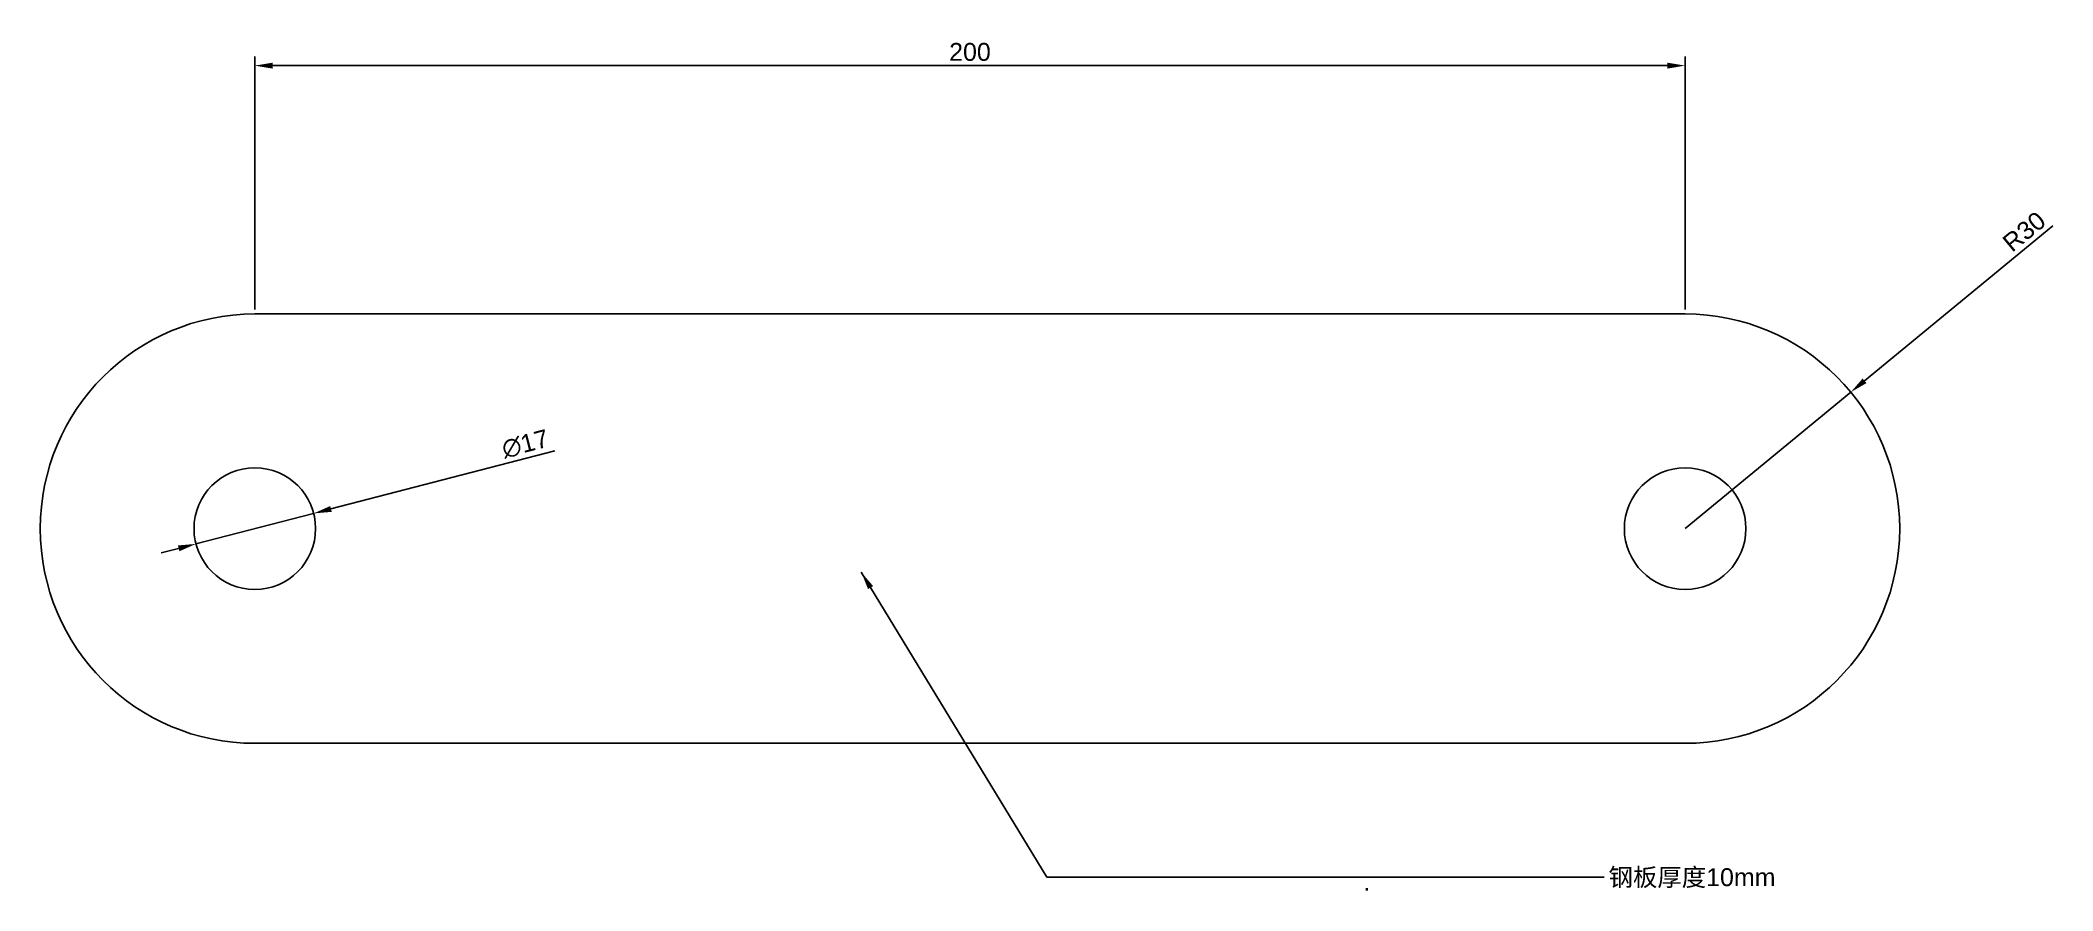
# Model space of a CAD drawing. Header units: millimetres. Extents: x -30 to 251, y -21 to 98.
import ezdxf

# ---------------------------------------------------------------- set-up
doc = ezdxf.new("R2010")
doc.units = ezdxf.units.MM
doc.styles.get("Standard").update_dxf_attribs({"font": 'arial.ttf'})
doc.dimstyles.new('ISO-25', dxfattribs={"dimtxt": 2.5, "dimasz": 2.5, "dimexe": 1.25, "dimexo": 0.625, "dimtad": 1, "dimtxsty": 'Standard', "dimcen": 2.5, "dimadec": 0, "dimazin": 0, "dimtfac": 1, "dimtmove": 0, "dimatfit": 3, "dimfxl": 1, "dimarcsym": 0})

# ---------------------------------------------------------------- blocks, each defined once
blk = doc.blocks.new('*D1')
at = {"color": 0, "lineweight": -2, "transparency": 16777216}
for p, q in [((0, 60.62), (0, 95.96)), ((200, 60.62), (200, 95.96)), ((2.5, 94.71), (197.5, 94.71))]:
    blk.add_line(p, q, dxfattribs=at)
at = {"color": 0, "transparency": 16777216}
for points in [[(2.5, 95.12), (2.5, 94.29), (0, 94.71)], [(197.5, 95.12), (197.5, 94.29), (200, 94.71)]]:
    blk.add_solid(points, dxfattribs=at)
at = {"layer": 'Defpoints', "color": 0, "transparency": 16777216}
for p in [(200, 94.71), (0, 60), (200, 60)]:
    blk.add_point(p, dxfattribs=at)
at = {"color": 0, "transparency": 16777216, "insert": (100, 96.61), "char_height": 2.5, "attachment_point": 5}
blk.add_mtext('200', dxfattribs=at)
blk = doc.blocks.new('*D2')
at = {"color": 0, "lineweight": -2, "transparency": 16777216}
for p, q in [((41.97, 40.87), (10.65, 32.76)), ((-8.23, 27.87), (8.23, 32.13)), ((-10.65, 27.24), (-13.07, 26.62))]:
    blk.add_line(p, q, dxfattribs=at)
at = {"color": 0, "transparency": 16777216}
for points in [[(10.54, 33.16), (10.75, 32.35), (8.23, 32.13)], [(-10.75, 27.65), (-10.54, 26.84), (-8.23, 27.87)]]:
    blk.add_solid(points, dxfattribs=at)
at = {"layer": 'Defpoints', "color": 0, "transparency": 16777216}
for p in [(8.23, 32.13), (-8.23, 27.87)]:
    blk.add_point(p, dxfattribs=at)
at = {"color": 0, "transparency": 16777216, "insert": (37.82, 41.83), "char_height": 2.5, "attachment_point": 5, "rotation": 14.5191}
blk.add_mtext('∅17', dxfattribs=at)
blk = doc.blocks.new('*D3')
at = {"color": 0, "lineweight": -2, "transparency": 16777216}
for p, q in [((251.4, 72.33), (225.09, 50.66)), ((200, 30), (223.16, 49.07))]:
    blk.add_line(p, q, dxfattribs=at)
at = {"color": 0, "transparency": 16777216}
blk.add_solid([(224.82, 50.98), (225.35, 50.34), (223.16, 49.07)], dxfattribs=at)
at = {"layer": 'Defpoints', "color": 0, "transparency": 16777216}
for p in [(223.16, 49.07), (200, 30)]:
    blk.add_point(p, dxfattribs=at)
at = {"color": 0, "transparency": 16777216, "insert": (247.41, 71.51), "char_height": 2.5, "attachment_point": 5, "rotation": 39.4719}
blk.add_mtext('R30', dxfattribs=at)

msp = doc.modelspace()

# ---------------------------------------------------------------- linework, layer by layer
at = {"color": 0}
for points in [[(200, 60), (0, 60)], [(0, 0), (200, 0)]]:
    msp.add_lwpolyline(points, dxfattribs=at)
for centre in [(0, 30), (200, 30)]:
    msp.add_circle(centre, 8.5, dxfattribs=at)
for centre, start, end in [((0, 30), 90, 270), ((200, 30), 270, 90)]:
    msp.add_arc(centre, 30, start, end, dxfattribs=at)

# ---------------------------------------------------------------- texts
at = {"color": 3, "char_height": 2.5, "attachment_point": 1}
for s, insert, width in [('{\\fSimSun|b0|i0|c134|p2;钢板厚度}10mm', (189.295, -17.457), 47.12599), ('.', (154.992, -18.098), 35.58493)]:
    msp.add_mtext(s, dxfattribs=dict(at, insert=insert, width=width))

# ---------------------------------------------------------------- dimensions: what is measured, and where the dimension line sits
at = {"color": 3}
dim = msp.add_linear_dim(base=(200, 94.708), p1=(0, 60), p2=(200, 60), dimstyle='ISO-25', dxfattribs=at)
dim.commit()
dim.dimension.update_dxf_attribs({"geometry": '*D1', "text_midpoint": (100, 96.61)})
dim = msp.add_radius_dim(center=(200, 30), mpoint=(223.158, 49.071), dimstyle='ISO-25', dxfattribs=at)
dim.commit()
dim.dimension.update_dxf_attribs({"geometry": '*D3', "text_midpoint": (248.619, 70.039), "dimtype": 164})
dim = msp.add_diameter_dim_2p(p1=(-8.229, 27.869), p2=(8.229, 32.131), dimstyle='ISO-25', dxfattribs=at)
dim.commit()
dim.dimension.update_dxf_attribs({"geometry": '*D2', "text_midpoint": (38.316, 39.923), "dimtype": 163})

# ---------------------------------------------------------------- leaders
at = {"color": 3, "annotation_type": 0, "has_hookline": 1, "hookline_direction": 0, "text_width": 23.668}
msp.add_leader([(84.8, 23.904), (110.768, -18.707), (188.67, -18.707)], dimstyle='ISO-25', override={"dimgap": 0.625, "dimtad": 0}, dxfattribs=at)

doc.saveas('drawing.dxf')
